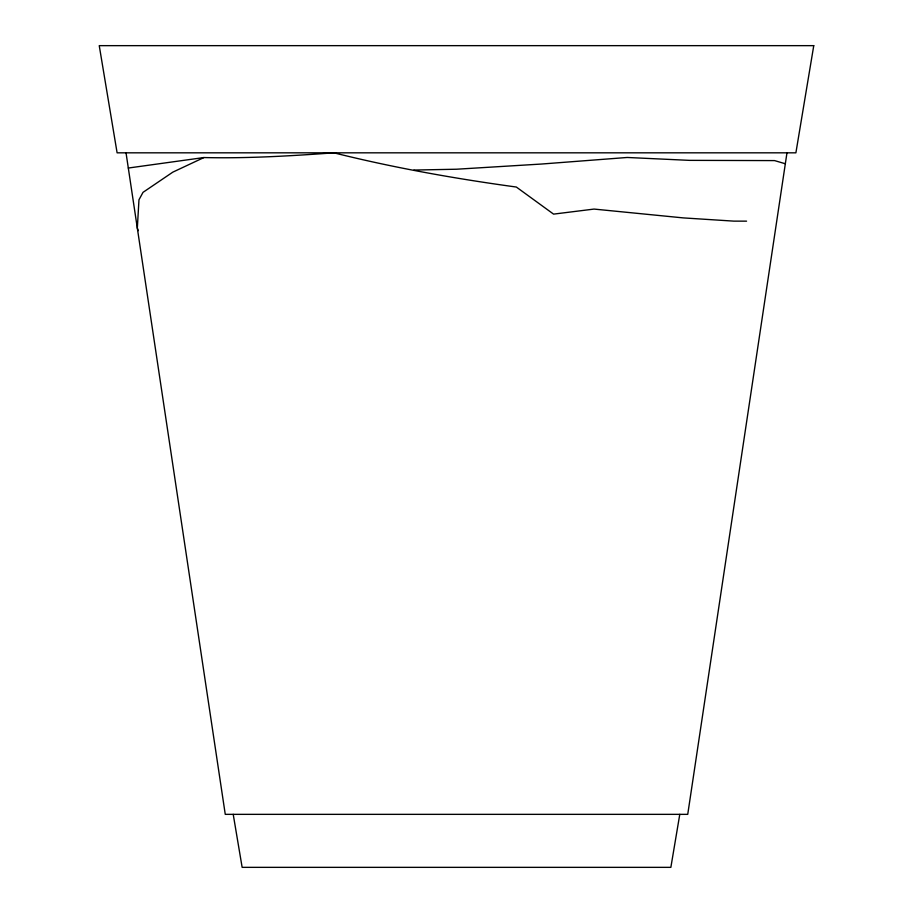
<?xml version="1.0" encoding="UTF-8"?>
<svg xmlns="http://www.w3.org/2000/svg" width="913" height="913" viewBox="0 0 913 913"><rect width="100%" height="100%" fill="white"/><g stroke="black" fill="none" stroke-linecap="round" stroke-linejoin="round"><path stroke-width="1.37" d="M786.972 152.825L687.74 814.35L225.26 814.35L126.028 152.825M679.786 814.35L670.861 867.35L242.139 867.35L233.214 814.35M746.572 221.151L733.824 221.129L683.278 217.899L594.043 209.077L553.575 214.121L516.336 187.039C455.028 178.64 393.971 167.821 333.907 152.825C290.676 155.963 247.286 158.542 203.919 157.55L172.819 172.146L143.021 192.346L138.97 199.787L137.327 228.102L138.24 230.647M203.919 157.55L128.311 168.038M413.909 170.058L456.5 169.225L541.592 164.032L627.242 157.47L689.372 160.357L774.578 160.597L785.328 163.758M813.757 45.65L795.896 152.825L117.104 152.825L99.243 45.65L813.757 45.65"/></g></svg>
